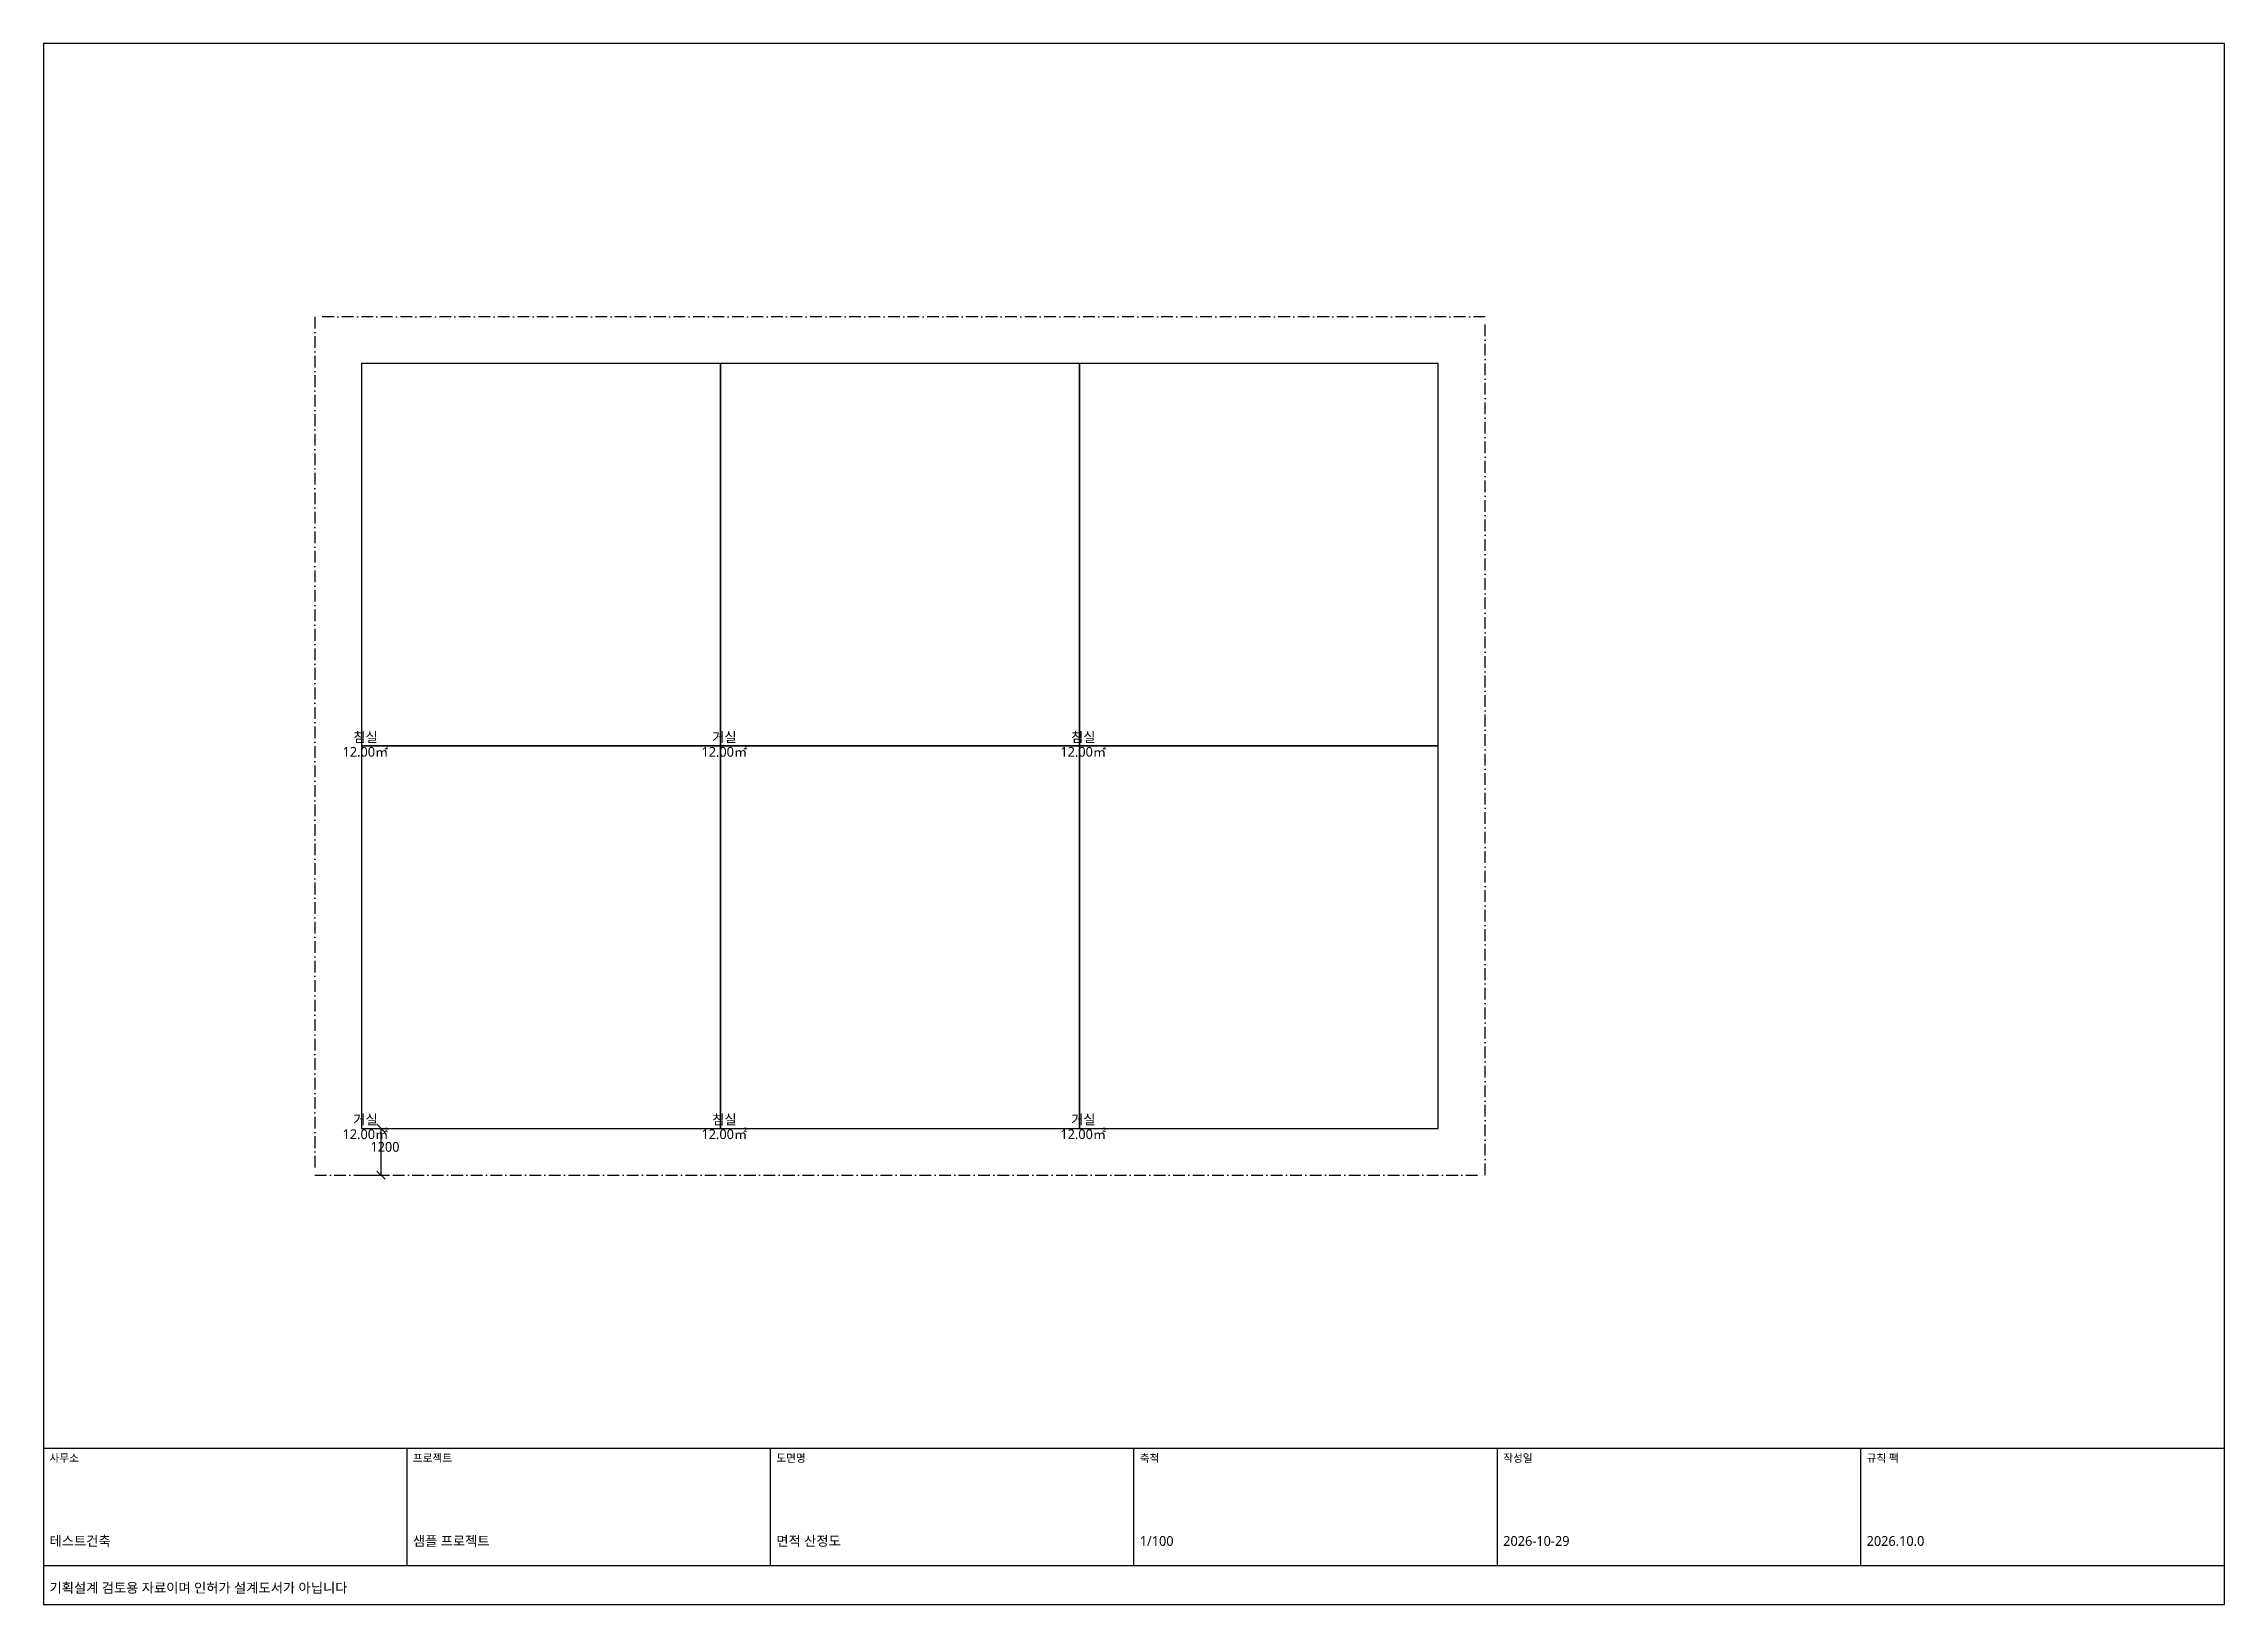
# Model space of a CAD drawing. Header units: millimetres. Extents: x -6950 to 48950, y -11000 to 29000.
import ezdxf
from ezdxf.enums import TextEntityAlignment as Align

# ---------------------------------------------------------------- set-up
doc = ezdxf.new("R2010")
doc.units = ezdxf.units.MM
doc.header["$LTSCALE"] = 100
doc.linetypes.add('DASHDOT', pattern=[5, 3, -1, 0, -1])
for name, color, linetype in [('A-ANNO-DIMS', 1, 'CONTINUOUS'), ('A-AREA', 6, 'CONTINUOUS'), ('A-AREA-IDEN', 7, 'CONTINUOUS'), ('A-MASS', 7, 'CONTINUOUS'), ('A-SITE-BNDY', 1, 'DASHDOT'), ('A-TTLB', 7, 'CONTINUOUS')]:
    doc.layers.add(name, color=color, linetype=linetype)
doc.styles.add('ARCH-KR', font='malgun.ttf')

msp = doc.modelspace()

# ---------------------------------------------------------------- linework, layer by layer
at = {"layer": 'A-ANNO-DIMS'}
for p, q in [((1300, 1200), (1900, 1200)), ((1806, 1094), (1594, 1306)), ((1700, 0), (1700, 1200)), ((1300, 0), (1900, 0)), ((1806, -106), (1594, 106))]:
    msp.add_line(p, q, dxfattribs=at)
at = {"layer": 'A-AREA'}
for points in [[(1200, 11000), (10400, 11000), (10400, 20800), (1200, 20800)], [(10400, 11000), (19600, 11000), (19600, 20800), (10400, 20800)], [(19600, 11000), (28800, 11000), (28800, 20800), (19600, 20800)], [(1200, 1200), (10400, 1200), (10400, 11000), (1200, 11000)], [(10400, 1200), (19600, 1200), (19600, 11000), (10400, 11000)], [(19600, 1200), (28800, 1200), (28800, 11000), (19600, 11000)]]:
    msp.add_lwpolyline(points, close=True, dxfattribs=at)
at = {"layer": 'A-MASS'}
msp.add_lwpolyline([(1200, 1200), (28800, 1200), (28800, 20800), (1200, 20800)], close=True, dxfattribs=at)
at = {"layer": 'A-SITE-BNDY'}
msp.add_lwpolyline([(0, 0), (30000, 0), (30000, 22000), (0, 22000)], close=True, dxfattribs=at)
at = {"layer": 'A-TTLB'}
for p, q in [((-6950, -7000), (48950, -7000)), ((2366, -10000), (2366, -7000)), ((11682, -10000), (11682, -7000)), ((20998, -10000), (20998, -7000)), ((30314, -10000), (30314, -7000)), ((39630, -10000), (39630, -7000)), ((-6950, -10000), (48950, -10000))]:
    msp.add_line(p, q, dxfattribs=at)
msp.add_lwpolyline([(-6950, -11000), (48950, -11000), (48950, 29000), (-6950, 29000)], close=True, dxfattribs=at)

# ---------------------------------------------------------------- texts
at = {"layer": 'A-ANNO-DIMS', "style": 'ARCH-KR'}
msp.add_text('1200', height=250, dxfattribs=at).set_placement((1800, 600), align=Align.CENTER)
at = {"layer": 'A-AREA-IDEN', "style": 'ARCH-KR'}
for s, p in [('침실', (1300, 11100)), ('거실', (10500, 11100)), ('침실', (19700, 11100)), ('12.00㎡', (1300, 10725)), ('12.00㎡', (10500, 10725)), ('12.00㎡', (19700, 10725)), ('12.00㎡', (1300, 925)), ('거실', (1300, 1300)), ('12.00㎡', (10500, 925)), ('침실', (10500, 1300)), ('12.00㎡', (19700, 925)), ('거실', (19700, 1300))]:
    msp.add_text(s, height=250, dxfattribs=at).set_placement(p, align=Align.CENTER)
at = {"layer": 'A-TTLB', "style": 'ARCH-KR'}
for s, height, p in [('사무소', 200, (-6800, -7350)), ('프로젝트', 200, (2516, -7350)), ('도면명', 200, (11832, -7350)), ('축척', 200, (21148, -7350)), ('작성일', 200, (30464, -7350)), ('규칙 팩', 200, (39780, -7350)), ('테스트건축', 250, (-6800, -9500)), ('샘플 프로젝트', 250, (2516, -9500)), ('면적 산정도', 250, (11832, -9500)), ('1/100', 250, (21148, -9500)), ('2026-10-29', 250, (30464, -9500)), ('2026.10.0', 250, (39780, -9500)), ('기획설계 검토용 자료이며 인허가 설계도서가 아닙니다', 250, (-6800, -10700))]:
    msp.add_text(s, height=height, dxfattribs=at).set_placement(p)

doc.saveas('drawing.dxf')
